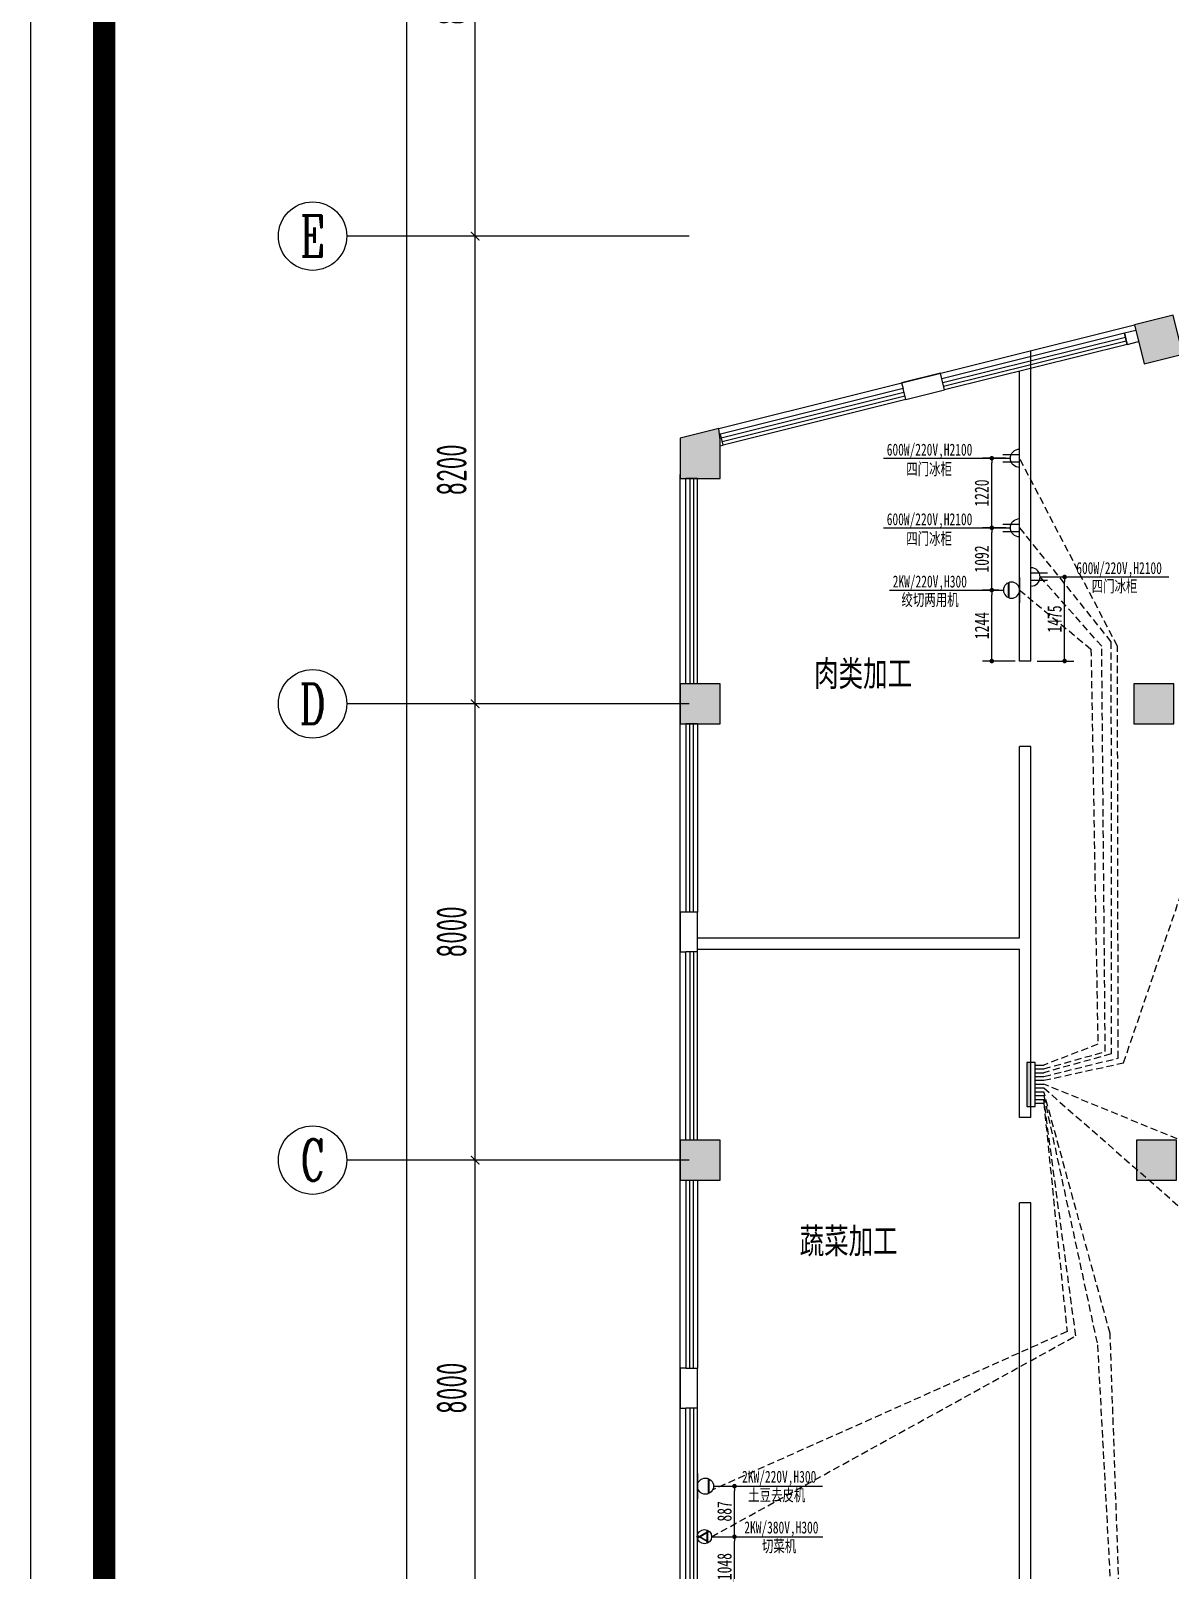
# Model space of a CAD drawing. Header units: inches. Extents: x -584 to 1446124, y -108140 to 99637.
# Drawn here: x 1092541 to 1112512, y 22309 to 49299 of the extents above; entities that cross this region are included whole.
import ezdxf
from ezdxf.enums import TextEntityAlignment as Align

# ---------------------------------------------------------------- set-up
doc = ezdxf.new("R2010")
doc.units = ezdxf.units.IN
doc.header["$MEASUREMENT"] = 0
doc.linetypes.add('HIDDEN', pattern=[0.375, 0.25, -0.125])
for name, color, linetype in [('AXIS', 3, 'Continuous'), ('AXIS_TEXT', 7, 'Continuous'), ('COLUMN', 6, 'Continuous'), ('PUB_HATCH', 8, 'Continuous'), ('WALL', 7, 'Continuous'), ('WINDOW', 3, 'Continuous'), ('供排水', 4, 'Continuous'), ('外框', 7, 'Continuous'), ('电位', 1, 'Continuous')]:
    doc.layers.add(name, color=color, linetype=linetype)
doc.styles.add('_TCH_AXIS', font='COMPLEX', dxfattribs={"bigfont": 'GBCBIG'})
doc.styles.add('_TCH_DIM_T3', font='TSSDENG', dxfattribs={"width": 0.64, "bigfont": 'TSSDCHN'})
doc.styles.add('COMPLEX', font='stylu.ttf')
doc.styles.get("Standard").update_dxf_attribs({"font": '', "width": 0.7, "height": 250})
doc.styles.add('STYLE4', font='', dxfattribs={"width": 0.7, "height": 180})
doc.styles.get('Standard').set_extended_font_data('NSimSun')
doc.styles.get('STYLE4').set_extended_font_data('NSimSun')
doc.dimstyles.new('_TCH_ARCH&&150', dxfattribs={"dimtxt": 525, "dimasz": 150, "dimexe": 375, "dimexo": 450, "dimgap": 150, "dimtad": 1, "dimdec": 0, "dimzin": 0, "dimdsep": 46, "dimtxsty": '_TCH_DIM_T3', "dimblk": 'ARCHTICK', "dimcen": 0.09, "dimclrt": 7, "dimazin": 2, "dimtfac": 1, "dimtdec": 0, "dimtix": 1, "dimtmove": 2, "dimatfit": 3, "dimfxl": 0, "dimtolj": 1, "dimtzin": 0, "dimarcsym": 0})
doc.dimstyles.new('电路', dxfattribs={"dimscale": 80, "dimtxt": 2.5, "dimasz": 1, "dimexe": 2, "dimexo": 1, "dimtad": 1, "dimdec": 0, "dimtxsty": 'Standard', "dimblk": 'DOT', "dimcen": 1, "dimclrd": 6, "dimclre": 6, "dimclrt": 6, "dimadec": 0, "dimazin": 0, "dimtfac": 1, "dimtdec": 0, "dimtmove": 0, "dimatfit": 3, "dimfxl": 0, "dimarcsym": 0})

# ---------------------------------------------------------------- blocks, each defined once
blk = doc.blocks.new('_ArchTick')
at = {"color": 0, "linetype": 'ByBlock', "const_width": 0.15}
blk.add_lwpolyline([(-0.5, -0.5), (0.5, 0.5)], dxfattribs=at)
blk = doc.blocks.new('*D87')
at = {"layer": 'AXIS', "color": 0, "lineweight": -2, "transparency": 16777216}
for p, q in [((1103630, 29499), (1099955, 29499)), ((1100330, 21499), (1100330, 29499)), ((1103630, 21499), (1099955, 21499))]:
    blk.add_line(p, q, dxfattribs=at)
at = {"layer": 'Defpoints', "color": 0, "transparency": 16777216}
for p in [(1100330, 29499), (1104080, 29499), (1104080, 21499)]:
    blk.add_point(p, dxfattribs=at)
at = {"layer": 'AXIS', "color": 0, "lineweight": -2, "transparency": 16777216, "xscale": 150, "yscale": 150, "zscale": 150}
for p, rotation in [((1100330, 29499), 90), ((1100330, 21499), 270)]:
    blk.add_blockref('_ArchTick', p, dxfattribs=dict(at, rotation=rotation))
at = {"layer": 'AXIS', "color": 7, "transparency": 16777216, "insert": (1099918, 25499), "char_height": 525, "attachment_point": 5, "rotation": 90, "style": '_TCH_DIM_T3'}
blk.add_mtext('\\A1;8000', dxfattribs=at)
blk = doc.blocks.new('*D88')
at = {"layer": 'AXIS', "color": 0, "lineweight": -2, "transparency": 16777216}
for p, q in [((1103630, 37499), (1099955, 37499)), ((1100330, 29499), (1100330, 37499)), ((1103630, 29499), (1099955, 29499))]:
    blk.add_line(p, q, dxfattribs=at)
at = {"layer": 'Defpoints', "color": 0, "transparency": 16777216}
for p in [(1100330, 37499), (1104080, 37499), (1104080, 29499)]:
    blk.add_point(p, dxfattribs=at)
at = {"layer": 'AXIS', "color": 0, "lineweight": -2, "transparency": 16777216, "xscale": 150, "yscale": 150, "zscale": 150}
for p, rotation in [((1100330, 37499), 90), ((1100330, 29499), 270)]:
    blk.add_blockref('_ArchTick', p, dxfattribs=dict(at, rotation=rotation))
at = {"layer": 'AXIS', "color": 7, "transparency": 16777216, "insert": (1099918, 33499), "char_height": 525, "attachment_point": 5, "rotation": 90, "style": '_TCH_DIM_T3'}
blk.add_mtext('\\A1;8000', dxfattribs=at)
blk = doc.blocks.new('*D89')
at = {"layer": 'AXIS', "color": 0, "lineweight": -2, "transparency": 16777216}
for p, q in [((1103630, 45699), (1099955, 45699)), ((1100330, 37499), (1100330, 45699)), ((1103630, 37499), (1099955, 37499))]:
    blk.add_line(p, q, dxfattribs=at)
at = {"layer": 'Defpoints', "color": 0, "transparency": 16777216}
for p in [(1100330, 45699), (1104080, 45699), (1104080, 37499)]:
    blk.add_point(p, dxfattribs=at)
at = {"layer": 'AXIS', "color": 0, "lineweight": -2, "transparency": 16777216, "xscale": 150, "yscale": 150, "zscale": 150}
for p, rotation in [((1100330, 45699), 90), ((1100330, 37499), 270)]:
    blk.add_blockref('_ArchTick', p, dxfattribs=dict(at, rotation=rotation))
at = {"layer": 'AXIS', "color": 7, "transparency": 16777216, "insert": (1099918, 41599), "char_height": 525, "attachment_point": 5, "rotation": 90, "style": '_TCH_DIM_T3'}
blk.add_mtext('\\A1;8200', dxfattribs=at)
blk = doc.blocks.new('*D90')
at = {"layer": 'AXIS', "color": 0, "lineweight": -2, "transparency": 16777216}
for p, q in [((1103630, 53999), (1099955, 53999)), ((1100330, 45699), (1100330, 53999)), ((1103630, 45699), (1099955, 45699))]:
    blk.add_line(p, q, dxfattribs=at)
at = {"layer": 'Defpoints', "color": 0, "transparency": 16777216}
for p in [(1100330, 53999), (1104080, 53999), (1104080, 45699)]:
    blk.add_point(p, dxfattribs=at)
at = {"layer": 'AXIS', "color": 0, "lineweight": -2, "transparency": 16777216, "xscale": 150, "yscale": 150, "zscale": 150}
for p, rotation in [((1100330, 53999), 90), ((1100330, 45699), 270)]:
    blk.add_blockref('_ArchTick', p, dxfattribs=dict(at, rotation=rotation))
at = {"layer": 'AXIS', "color": 7, "transparency": 16777216, "insert": (1099918, 49849), "char_height": 525, "attachment_point": 5, "rotation": 90, "style": '_TCH_DIM_T3'}
blk.add_mtext('\\A1;8300', dxfattribs=at)
blk = doc.blocks.new('*D96')
at = {"layer": 'AXIS', "color": 0, "lineweight": -2, "transparency": 16777216}
for p, q in [((1103630, 86999), (1098755, 86999)), ((1099130, 12999), (1099130, 86999)), ((1103630, 12999), (1098755, 12999))]:
    blk.add_line(p, q, dxfattribs=at)
at = {"layer": 'Defpoints', "color": 0, "transparency": 16777216}
for p in [(1099130, 86999), (1104080, 86999), (1104080, 12999)]:
    blk.add_point(p, dxfattribs=at)
at = {"layer": 'AXIS', "color": 0, "lineweight": -2, "transparency": 16777216, "xscale": 150, "yscale": 150, "zscale": 150}
for p, rotation in [((1099130, 86999), 90), ((1099130, 12999), 270)]:
    blk.add_blockref('_ArchTick', p, dxfattribs=dict(at, rotation=rotation))
at = {"layer": 'AXIS', "color": 7, "transparency": 16777216, "insert": (1098718, 49999), "char_height": 525, "attachment_point": 5, "rotation": 90, "style": '_TCH_DIM_T3'}
blk.add_mtext('\\A1;74000', dxfattribs=at)
blk = doc.blocks.new('$TCHSYS$WIN2D')
for p, q in [((-0.5, 0.5), (0.5, 0.5)), ((-0.5, 0.5), (-0.5, -0.5)), ((0.5, 0.5), (0.5, -0.5)), ((0.5, 0.1667), (-0.5, 0.1667)), ((0.5, -0.1667), (-0.5, -0.1667)), ((-0.5, -0.5), (0.5, -0.5))]:
    blk.add_line(p, q)
blk = doc.blocks.new('_FZH')
at = {"layer": 'WALL'}
blk.add_lwpolyline([(-0.5, -0.5), (0.5, -0.5), (0.5, 0.5), (-0.5, 0.5)], close=True, dxfattribs=at)
blk.add_solid([(-0.5, -0.5), (0.5, -0.5), (-0.5, 0.5), (0.5, 0.5)], dxfattribs=at)
blk = doc.blocks.new('_AXISO')
blk.add_circle((0, 0), 0.5)
at = {"layer": 'AXIS_TEXT', "style": 'COMPLEX', "width": 1.041667}
blk.add_attdef('A', text='', height=0.56, dxfattribs=at).set_placement((-0.25, -0.28), (0.25, -0.28), align=Align.FIT)
blk = doc.blocks.new('A$C383973DD')
at = {"layer": '电位'}
for p, q in [((0, 0), (0, 503)), ((292, 316), (0, 316)), ((292, 187), (0, 187))]:
    blk.add_line(p, q, dxfattribs=at)
blk.add_arc((0, 252), 161, 270, 90, dxfattribs=at)
blk = doc.blocks.new('A$C7F97516A')
at = {"layer": '电位', "color": 4, "xscale": -1}
blk.add_blockref('A$C383973DD', (292, 0), dxfattribs=at)
blk = doc.blocks.new('A$C624B2101')
at = {"rotation": 180}
blk.add_blockref('A$C7F97516A', (292, 503), dxfattribs=at)
blk = doc.blocks.new('A$C76033D9E')
at = {"layer": '电位', "rotation": 180}
blk.add_blockref('A$C624B2101', (292, 503), dxfattribs=at)
blk = doc.blocks.new('A$C748C3124')
at = {"layer": '电位', "rotation": 90}
blk.add_blockref('A$C76033D9E', (503, 0), dxfattribs=at)
blk = doc.blocks.new('A$C42B0259F')
at = {"layer": '电位', "ltscale": 5, "xscale": -1, "rotation": 180}
blk.add_blockref('A$C748C3124', (0, 292), dxfattribs=at)
blk = doc.blocks.new('A$C46FF7360')
at = {"layer": '供排水', "color": 1, "rotation": 270}
blk.add_blockref('A$C42B0259F', (0, 503), dxfattribs=at)
blk = doc.blocks.new('A$C2916719F')
at = {"layer": '电位', "linetype": 'ByBlock', "rotation": 180}
blk.add_blockref('A$C46FF7360', (292, 503), dxfattribs=at)
blk = doc.blocks.new('A$C03132E9D')
at = {"layer": '电位', "linetype": 'ByBlock', "rotation": 270}
blk.add_blockref('A$C2916719F', (0, 292), dxfattribs=at)
blk = doc.blocks.new('A$C6B0667CD')
at = {"layer": '电位', "rotation": 89.99999999999999}
blk.add_blockref('A$C03132E9D', (292, 0), dxfattribs=at)
blk = doc.blocks.new('A$C1DA46B52')
at = {"layer": '电位', "xscale": -1, "rotation": 180}
blk.add_blockref('A$C6B0667CD', (0, 503), dxfattribs=at)
blk = doc.blocks.new('A$C30686D04')
at = {"layer": 'WALL', "color": 5, "rotation": 90}
blk.add_blockref('A$C1DA46B52', (503, 0), dxfattribs=at)
blk = doc.blocks.new('A$C10C2449B')
at = {"layer": 'WALL', "color": 5, "rotation": 90}
blk.add_blockref('A$C30686D04', (292, 0), dxfattribs=at)
blk = doc.blocks.new('A$C50093F6F')
at = {"layer": '电位', "rotation": 270}
blk.add_blockref('A$C10C2449B', (0, 292), dxfattribs=at)
blk = doc.blocks.new('A$C5F826928')
at = {"layer": '电位', "rotation": 270}
blk.add_blockref('A$C50093F6F', (0, 503), dxfattribs=at)
blk = doc.blocks.new('A$C3BCC7316')
at = {"layer": '电位'}
for p, q in [((99, 215), (404, 215)), ((104, 226), (399, 226)), ((0, 0), (503, 0))]:
    blk.add_line(p, q, dxfattribs=at)
blk.add_circle((252, 161), 161, dxfattribs=at)
blk = doc.blocks.new('A$C14B745F9')
at = {"layer": '电位'}
for p, q in [((0, 503), (0, 0)), ((1, 233), (257, 381)), ((3, 222), (266, 374)), ((215, 404), (215, 99)), ((226, 399), (226, 104)), ((257, 122), (1, 270)), ((266, 129), (3, 281))]:
    blk.add_line(p, q, dxfattribs=at)
blk.add_circle((161, 252), 161, dxfattribs=at)
blk = doc.blocks.new('A$C45DF5A34')
at = {"layer": '电位', "color": 4, "rotation": 90}
blk.add_blockref('A$C14B745F9', (503, 0), dxfattribs=at)
blk = doc.blocks.new('A$C719F3E81')
at = {"layer": '电位', "color": 4, "rotation": 180}
blk.add_blockref('A$C45DF5A34', (503, 323), dxfattribs=at)
blk = doc.blocks.new('A$C2F906CB9')
at = {"layer": '电位', "color": 1, "ltscale": 400}
blk.add_blockref('A$C719F3E81', (0, 0), dxfattribs=at)
blk = doc.blocks.new('A$C6BFE34A6')
at = {"layer": '电位', "xscale": 0.777089783281734, "yscale": 0.777089783281734, "zscale": 0.777089783281734}
blk.add_blockref('A$C2F906CB9', (0, 0), dxfattribs=at)
blk = doc.blocks.new('A$C67150746')
at = {"layer": '供排水', "color": 1, "rotation": 270}
blk.add_blockref('A$C6BFE34A6', (0, 391), dxfattribs=at)
blk = doc.blocks.new('A$C51460DDB')
at = {"layer": '电位', "linetype": 'ByBlock', "xscale": -1}
blk.add_blockref('A$C67150746', (251, 0), dxfattribs=at)
blk = doc.blocks.new('A$C75EF68A1')
at = {"layer": 'WALL', "color": 5, "rotation": 180}
blk.add_blockref('A$C51460DDB', (251, 391), dxfattribs=at)
blk = doc.blocks.new('A$C776A0E82')
at = {"layer": '电位', "color": 6}
blk.add_blockref('A$C75EF68A1', (0, 0), dxfattribs=at)
blk = doc.blocks.new('A$C12B31555')
at = {"layer": '电位', "color": 6, "rotation": 270}
blk.add_blockref('A$C776A0E82', (0, 251), dxfattribs=at)
blk = doc.blocks.new('A$C380528E4')
at = {"layer": '电位', "color": 6, "rotation": 180}
blk.add_blockref('A$C12B31555', (391, 251), dxfattribs=at)
blk = doc.blocks.new('_DOT')
at = {"color": 0, "linetype": 'ByBlock'}
blk.add_line((-0.5, 0), (-1, 0), dxfattribs=at)
at = {"color": 0, "linetype": 'ByBlock', "const_width": 0.5}
blk.add_lwpolyline([(-0.25, 0, 1), (0.25, 0, 1)], format="xyb", close=True, dxfattribs=at)
blk = doc.blocks.new('*D378')
at = {"layer": 'Defpoints', "color": 0, "transparency": 16777216}
for p in [(1104475, 22896), (1104875, 22896), (1104224, 21849)]:
    blk.add_point(p, dxfattribs=at)
at = {"layer": '电位', "color": 6, "lineweight": -2, "transparency": 16777216}
for p, q in [((1104555, 22896), (1105035, 22896)), ((1104875, 21929), (1104875, 22816)), ((1104395, 21849), (1105035, 21849))]:
    blk.add_line(p, q, dxfattribs=at)
at = {"layer": '电位', "color": 6, "lineweight": -2, "transparency": 16777216, "xscale": 80, "yscale": 80, "zscale": 80}
for p, rotation in [((1104875, 22896), 90), ((1104875, 21849), 270)]:
    blk.add_blockref('_DOT', p, dxfattribs=dict(at, rotation=rotation))
at = {"layer": '电位', "color": 6, "transparency": 16777216, "insert": (1104700, 22372), "char_height": 250, "attachment_point": 5, "rotation": 90}
blk.add_mtext('1048', dxfattribs=at)
blk = doc.blocks.new('*D379')
at = {"layer": 'Defpoints', "color": 0, "transparency": 16777216}
for p in [(1104508, 23783), (1104875, 23783), (1104475, 22896)]:
    blk.add_point(p, dxfattribs=at)
at = {"layer": '电位', "color": 6, "lineweight": -2, "transparency": 16777216}
for p, q in [((1104588, 23783), (1105035, 23783)), ((1104875, 22976), (1104875, 23703)), ((1104555, 22896), (1105035, 22896))]:
    blk.add_line(p, q, dxfattribs=at)
at = {"layer": '电位', "color": 6, "lineweight": -2, "transparency": 16777216, "xscale": 80, "yscale": 80, "zscale": 80}
for p, rotation in [((1104875, 23783), 90), ((1104875, 22896), 270)]:
    blk.add_blockref('_DOT', p, dxfattribs=dict(at, rotation=rotation))
at = {"layer": '电位', "color": 6, "transparency": 16777216, "insert": (1104700, 23340), "char_height": 250, "attachment_point": 5, "rotation": 90}
blk.add_mtext('887', dxfattribs=at)
blk = doc.blocks.new('*D380')
at = {"layer": 'Defpoints', "color": 0, "transparency": 16777216}
for p in [(1109385, 39492), (1109588, 39492), (1109872, 38249)]:
    blk.add_point(p, dxfattribs=at)
at = {"layer": '电位', "color": 6, "lineweight": -2, "transparency": 16777216}
for p, q in [((1109508, 39492), (1109225, 39492)), ((1109385, 38329), (1109385, 39412)), ((1109792, 38249), (1109225, 38249))]:
    blk.add_line(p, q, dxfattribs=at)
at = {"layer": '电位', "color": 6, "lineweight": -2, "transparency": 16777216, "xscale": 80, "yscale": 80, "zscale": 80}
for p, rotation in [((1109385, 39492), 90), ((1109385, 38249), 270)]:
    blk.add_blockref('_DOT', p, dxfattribs=dict(at, rotation=rotation))
at = {"layer": '电位', "color": 6, "transparency": 16777216, "insert": (1109210, 38870), "char_height": 250, "attachment_point": 5, "rotation": 90}
blk.add_mtext('1244', dxfattribs=at)
blk = doc.blocks.new('*D381')
at = {"layer": 'Defpoints', "color": 0, "transparency": 16777216}
for p in [(1109385, 40584), (1109711, 40584), (1109588, 39492)]:
    blk.add_point(p, dxfattribs=at)
at = {"layer": '电位', "color": 6, "lineweight": -2, "transparency": 16777216}
for p, q in [((1109631, 40584), (1109225, 40584)), ((1109385, 39572), (1109385, 40504)), ((1109508, 39492), (1109225, 39492))]:
    blk.add_line(p, q, dxfattribs=at)
at = {"layer": '电位', "color": 6, "lineweight": -2, "transparency": 16777216, "xscale": 80, "yscale": 80, "zscale": 80}
for p, rotation in [((1109385, 40584), 90), ((1109385, 39492), 270)]:
    blk.add_blockref('_DOT', p, dxfattribs=dict(at, rotation=rotation))
at = {"layer": '电位', "color": 6, "transparency": 16777216, "insert": (1109210, 40038), "char_height": 250, "attachment_point": 5, "rotation": 90}
blk.add_mtext('1092', dxfattribs=at)
blk = doc.blocks.new('*D382')
at = {"layer": 'Defpoints', "color": 0, "transparency": 16777216}
for p in [(1109385, 41804), (1109711, 41804), (1109711, 40584)]:
    blk.add_point(p, dxfattribs=at)
at = {"layer": '电位', "color": 6, "lineweight": -2, "transparency": 16777216}
for p, q in [((1109631, 41804), (1109225, 41804)), ((1109385, 40664), (1109385, 41724)), ((1109631, 40584), (1109225, 40584))]:
    blk.add_line(p, q, dxfattribs=at)
at = {"layer": '电位', "color": 6, "lineweight": -2, "transparency": 16777216, "xscale": 80, "yscale": 80, "zscale": 80}
for p, rotation in [((1109385, 41804), 90), ((1109385, 40584), 270)]:
    blk.add_blockref('_DOT', p, dxfattribs=dict(at, rotation=rotation))
at = {"layer": '电位', "color": 6, "transparency": 16777216, "insert": (1109210, 41194), "char_height": 250, "attachment_point": 5, "rotation": 90}
blk.add_mtext('1220', dxfattribs=at)
blk = doc.blocks.new('*D383')
at = {"layer": 'Defpoints', "color": 0, "transparency": 16777216}
for p in [(1110233, 39723), (1110661, 39723), (1110072, 38249)]:
    blk.add_point(p, dxfattribs=at)
at = {"layer": '电位', "color": 6, "lineweight": -2, "transparency": 16777216}
for p, q in [((1110313, 39723), (1110821, 39723)), ((1110661, 38329), (1110661, 39643)), ((1110181, 38249), (1110821, 38249))]:
    blk.add_line(p, q, dxfattribs=at)
at = {"layer": '电位', "color": 6, "lineweight": -2, "transparency": 16777216, "xscale": 80, "yscale": 80, "zscale": 80}
for p, rotation in [((1110661, 39723), 90), ((1110661, 38249), 270)]:
    blk.add_blockref('_DOT', p, dxfattribs=dict(at, rotation=rotation))
at = {"layer": '电位', "color": 6, "transparency": 16777216, "insert": (1110486, 38986), "char_height": 250, "attachment_point": 5, "rotation": 90}
blk.add_mtext('1475', dxfattribs=at)

msp = doc.modelspace()

# ---------------------------------------------------------------- hatches: boundary and pattern name
at = {"layer": 'PUB_HATCH'}
msp.add_hatch(color=256, dxfattribs=at).paths.add_polyline_path([(1103923.9, 41448.6), (1104623.9, 41448.6), (1104623.9, 42124.4), (1104601.1, 42324.8), (1103923.9, 42156)])
at = {"layer": '电位'}
msp.add_hatch(color=1, dxfattribs=at).paths.add_polyline_path([(1110071.9, 31210.3), (1109997.6, 31210.3), (1109997.6, 30437.6), (1110071.9, 30437.6)])

# ---------------------------------------------------------------- linework, layer by layer
for p, q in [((1104601.1, 42324.8), (1111884.2, 44140.7)), ((1103923.9, 13698.6), (1103923.9, 41517.4))]:
    msp.add_line(p, q)
at = {"layer": 'AXIS'}
for p, q in [((1104080.1, 45698.6), (1098080.1, 45698.6)), ((1104080.1, 37498.6), (1098080.1, 37498.6)), ((1104080.1, 29498.6), (1098080.1, 29498.6))]:
    msp.add_line(p, q, dxfattribs=at)
at = {"layer": 'COLUMN'}
for p, q in [((1108484.2, 43293), (1107805, 43123.6)), ((1108508.4, 43196), (1108484.2, 43293)), ((1107805, 43123.6), (1107829.2, 43026.6)), ((1107877.6, 42832.6), (1108556.8, 43001.9)), ((1104601.1, 42324.8), (1103923.9, 42156)), ((1103923.9, 42156), (1103923.9, 41448.6)), ((1104623.9, 42124.4), (1104601.1, 42324.8)), ((1104623.9, 41448.6), (1104623.9, 42124.4)), ((1103923.9, 41448.6), (1104623.9, 41448.6)), ((1104023.9, 33848.6), (1103923.9, 33848.6)), ((1103923.9, 33848.6), (1103923.9, 33148.6)), ((1104223.9, 33148.6), (1104223.9, 33848.6)), ((1103923.9, 33148.6), (1104023.9, 33148.6)), ((1104023.9, 25848.6), (1103923.9, 25848.6)), ((1103923.9, 25848.6), (1103923.9, 25148.6)), ((1104223.9, 25148.6), (1104223.9, 25848.6)), ((1103923.9, 25148.6), (1104023.9, 25148.6))]:
    msp.add_line(p, q, dxfattribs=at)
at = {"layer": 'WALL'}
for p, q in [((1111908.4, 44043.7), (1111710.4, 43994.3)), ((1111710.4, 43994.3), (1111758.8, 43800.2)), ((1111758.8, 43800.2), (1111956.8, 43849.6)), ((1110071.9, 38248.6), (1110071.9, 43688.8)), ((1109871.9, 38248.6), (1109871.9, 43329.8)), ((1104627.2, 42228.3), (1104612.5, 42224.6)), ((1104675.6, 42034.2), (1104627.2, 42228.3)), ((1104623.9, 42021.3), (1104675.6, 42034.2)), ((1110071.9, 38248.6), (1109871.9, 38248.6)), ((1109871.9, 33398.6), (1109871.9, 36748.6)), ((1110071.9, 36748.6), (1109871.9, 36748.6)), ((1110071.9, 30248.6), (1110071.9, 36748.6)), ((1104223.9, 33398.6), (1109871.9, 33398.6)), ((1104223.9, 33198.6), (1109871.9, 33198.6)), ((1109871.9, 30248.6), (1109871.9, 33198.6)), ((1110071.9, 30248.6), (1109871.9, 30248.6)), ((1109871.9, 21848.6), (1109871.9, 28748.6)), ((1110071.9, 28748.6), (1109871.9, 28748.6)), ((1110071.9, 21648.6), (1110071.9, 28748.6))]:
    msp.add_line(p, q, dxfattribs=at)
at = {"layer": '外框', "lineweight": -2}
msp.add_line((1092541.1, 5779.8), (1092541.1, 99636.8), dxfattribs=at)
at = {"layer": '外框', "lineweight": -2, "const_width": 391.5}
msp.add_lwpolyline([(1097744.8, 7015.2), (1221075.8, 7015.2, 0.4142136), (1224991.1, 10930.4), (1224991.1, 94453.3, 0.4142136), (1221075.8, 98368.5), (1097744.8, 98368.5, 0.4142136), (1093829.6, 94453.3), (1093829.6, 10930.4, 0.4142136)], format="xyb", close=True, dxfattribs=at)
at = {"layer": '电位', "color": 4}
for p, q in [((1107487, 41804.3), (1109710.6, 41804.3)), ((1107487, 40584.3), (1109710.6, 40584.3)), ((1110233.3, 39723.4), (1112490.2, 39723.4)), ((1107592.4, 39492.3), (1109587.9, 39492.3)), ((1104507.8, 23783.3), (1106417.5, 23783.3)), ((1104474.6, 22896.1), (1106424.9, 22896.1))]:
    msp.add_line(p, q, dxfattribs=at)
at = {"layer": '电位', "linetype": 'HIDDEN', "ltscale": 500}
for p, q in [((1111587.8, 38508.7), (1109871.9, 41804.3)), ((1109871.9, 40584.3), (1111473.6, 38585.4)), ((1111311.8, 38506.6), (1110233.3, 39723.4)), ((1109871.9, 39492.3), (1111123.2, 38457.7)), ((1111123.2, 38457.7), (1111243.8, 31528.6)), ((1111373.2, 31401), (1111311.8, 38506.6)), ((1111473.6, 38585.4), (1111477.3, 31359.5)), ((1111600.7, 31287.9), (1111587.8, 38508.7)), ((1111694.8, 31204), (1114023.9, 38038.4)), ((1111243.8, 31528.6), (1110296.3, 31165.4)), ((1110296.3, 31098.5), (1111373.2, 31401)), ((1111477.3, 31359.5), (1110296.3, 31031.6)), ((1110296.3, 30964.8), (1111600.7, 31287.9)), ((1110296.3, 30897.9), (1111694.8, 31204)), ((1114023.9, 29298.9), (1110296.3, 30831)), ((1110296.3, 30764.1), (1114023.9, 27498.9)), ((1111459.1, 26460), (1110296.3, 30697.2)), ((1110296.3, 30630.3), (1111236.9, 26260.7)), ((1110857.8, 26417.5), (1110296.3, 30563.5)), ((1110296.3, 30496.6), (1110703.5, 26491.9)), ((1110703.5, 26491.9), (1104492.6, 23719.2)), ((1111762.5, 17738.6), (1111459.1, 26460)), ((1104474.6, 22896.1), (1110857.8, 26417.5)), ((1111236.9, 26260.7), (1111762.5, 16518.6))]:
    msp.add_line(p, q, dxfattribs=at)
at = {"layer": '电位'}
for p, q in [((1110071.9, 30437.6), (1110071.9, 31210.3)), ((1110146.3, 31165.4), (1110296.3, 31165.4)), ((1110146.3, 31098.5), (1110296.3, 31098.5)), ((1110146.3, 31031.6), (1110296.3, 31031.6)), ((1110146.3, 30964.8), (1110296.3, 30964.8)), ((1110146.3, 30897.9), (1110296.3, 30897.9)), ((1110146.3, 30831), (1110296.3, 30831)), ((1110146.3, 30764.1), (1110296.3, 30764.1)), ((1110146.3, 30697.2), (1110296.3, 30697.2)), ((1110146.3, 30630.3), (1110296.3, 30630.3)), ((1110146.3, 30563.5), (1110296.3, 30563.5)), ((1110146.3, 30496.6), (1110296.3, 30496.6))]:
    msp.add_line(p, q, dxfattribs=at)
msp.add_lwpolyline([(1109997.6, 30437.6), (1110146.3, 30437.6), (1110146.3, 31210.3), (1109997.6, 31210.3)], close=True, dxfattribs=at)

# ---------------------------------------------------------------- block references
at = {"layer": 'AXIS'}
ref = msp.add_blockref('_AXISO', (1097480.1, 45698.6), dxfattribs=dict(at, xscale=1200, yscale=1200, zscale=1200))
ref.add_attrib('A', 'E', dxfattribs={"layer": 'AXIS_TEXT', "height": 717.3, "style": '_TCH_AXIS', "width": 0.8}).set_placement((1097261.5, 45339.9), (1097698.7, 45339.9), align=Align.FIT)
ref = msp.add_blockref('_AXISO', (1097480.1, 37498.6), dxfattribs=dict(at, xscale=1200, yscale=1200, zscale=1200))
ref.add_attrib('A', 'D', dxfattribs={"layer": 'AXIS_TEXT', "height": 705.1, "style": '_TCH_AXIS', "width": 0.8}).set_placement((1097251.8, 37146), (1097708.4, 37146), align=Align.FIT)
ref = msp.add_blockref('_AXISO', (1097480.1, 29498.6), dxfattribs=dict(at, xscale=1200, yscale=1200, zscale=1200))
ref.add_attrib('A', 'C', dxfattribs={"layer": 'AXIS_TEXT', "height": 729.3, "style": '_TCH_AXIS', "width": 0.8}).set_placement((1097271.7, 29133.9), (1097688.5, 29133.9), align=Align.FIT)
at = {"layer": 'COLUMN', "xscale": 699.9999999996636, "yscale": 700, "zscale": 700.0000000000025, "rotation": 14.00000000002986}
msp.add_blockref('_FZH', (1112308.5, 43885.8), dxfattribs=at)
at = {"layer": 'COLUMN', "xscale": 700, "yscale": 700, "zscale": 700}
for p in [(1104273.9, 37498.6), (1112223.9, 37498.6), (1104273.9, 29498.6), (1112273.9, 29498.6)]:
    msp.add_blockref('_FZH', p, dxfattribs=at)
at = {"layer": 'WINDOW'}
for p, xscale, yscale, zscale, rotation in [((1110133.6, 43498.1), 3299.99999999996, 200, 3300, 193.9999999999991), ((1106252.4, 42530.4), 3299.999999999989, 200, 3300, 194.0000000000011), ((1104123.9, 39648.6), 3600, -200, 3600, 90), ((1104123.9, 35498.6), -3300, -200, -3300, 90), ((1104123.9, 31498.6), 3300, -200, 3300, 90), ((1104123.9, 27498.6), -3300, 200, -3300, 90), ((1104123.9, 23498.6), 3300, -200, 3300, 90)]:
    msp.add_blockref('$TCHSYS$WIN2D', p, dxfattribs=dict(at, xscale=xscale, yscale=yscale, zscale=zscale, rotation=rotation))
at = {"layer": '电位'}
for p in [(1109580.2, 41552.7), (1109580.2, 40332.7)]:
    msp.add_blockref('A$C5F826928', p, dxfattribs=at)
at = {"layer": '电位', "xscale": -1}
msp.add_blockref('A$C5F826928', (1110363.7, 39471.9), dxfattribs=at)
at = {"layer": '电位', "yscale": 0.8800000000046566, "zscale": 0.88}
for p, xscale, rotation in [((1109871.9, 39713.6), -0.8800000001210719, 90), ((1104223.9, 24004.6), 0.8800000001210719, 270)]:
    msp.add_blockref('A$C3BCC7316', p, dxfattribs=dict(at, xscale=xscale, rotation=rotation))
at = {"layer": '电位', "color": 6, "xscale": -1, "rotation": 90}
msp.add_blockref('A$C380528E4', (1104474.6, 23091.6), dxfattribs=at)

# ---------------------------------------------------------------- texts
at = {"layer": 'WALL', "char_height": 450, "width": 2345.913, "attachment_point": 1}
for s, insert in [('{\\C0;肉类加工}', (1106269.5, 38257.3)), ('{\\C0;蔬菜加工}', (1106016.3, 28308.3))]:
    msp.add_mtext(s, dxfattribs=dict(at, insert=insert))
at = {"layer": '电位', "color": 4, "style": 'STYLE4', "width": 0.7}
for s, rotation, p in [('600W/220V,H2100', 359.98979, (1107544, 41850.7)), ('四门冰柜', 359.98979, (1107885.3, 41510.2)), ('600W/220V,H2100', 359.98979, (1107544, 40630.7)), ('四门冰柜', 359.98979, (1107885.3, 40290.2)), ('600W/220V,H2100', 359.98979, (1110866.1, 39774.4)), ('2KW/220V,H300', 0.01021, (1107648.5, 39538.5)), ('四门冰柜', 359.98979, (1111135.7, 39456.1)), ('绞切两用机', 0.01021, (1107801.2, 39218)), ('2KW/220V,H300', 359.98979, (1105008.6, 23843.2)), ('土豆去皮机', 359.98979, (1105114.2, 23520.8)), ('2KW/380V,H300', 359.98979, (1105047, 22953.6)), ('切菜机', 359.98979, (1105355.9, 22626.9))]:
    msp.add_text(s, height=210, rotation=rotation, dxfattribs=at).set_placement(p)

# ---------------------------------------------------------------- dimensions: what is measured, and where the dimension line sits
at = {"layer": 'AXIS'}
for p1, p2, distance, picture, middle in [((1104080.1, 12998.6), (1104080.1, 86998.6), 4950, '*D96', (1098717.6, 49998.6)), ((1104080.1, 45698.6), (1104080.1, 53998.6), 3750, '*D90', (1099917.6, 49848.6)), ((1104080.1, 37498.6), (1104080.1, 45698.6), 3750, '*D89', (1099917.6, 41598.6)), ((1104080.1, 29498.6), (1104080.1, 37498.6), 3750, '*D88', (1099917.6, 33498.6)), ((1104080.1, 21498.6), (1104080.1, 29498.6), 3750, '*D87', (1099917.6, 25498.6))]:
    dim = msp.add_aligned_dim(p1=p1, p2=p2, distance=distance, dimstyle='_TCH_ARCH&&150', dxfattribs=at)
    dim.commit()
    dim.dimension.update_dxf_attribs({"geometry": picture, "text_midpoint": middle})
at = {"layer": '电位', "color": 1}
for base, p1, p2, override, picture, middle in [((1109384.8, 41804.3), (1109710.6, 40584.3), (1109710.6, 41804.3), {"dimtmove": 1, "dimfxl": 6, "dimfxlon": 1}, '*D382', (1109209.8, 41194.3)), ((1109384.8, 40584.3), (1109587.9, 39492.3), (1109710.6, 40584.3), {"dimtmove": 1, "dimfxl": 6, "dimfxlon": 1}, '*D381', (1109209.8, 40038.3)), ((1110661.3, 39723.4), (1110071.9, 38248.6), (1110233.3, 39723.4), {"dimfxl": 6, "dimfxlon": 1}, '*D383', (1110486.3, 38986)), ((1109384.8, 39492.3), (1109871.9, 38248.6), (1109587.9, 39492.3), {"dimfxl": 6, "dimfxlon": 1}, '*D380', (1109209.8, 38870.4)), ((1104875.4, 23783.3), (1104474.6, 22896.1), (1104507.8, 23783.3), {"dimtmove": 1, "dimfxl": 6, "dimfxlon": 1}, '*D379', (1104700.4, 23339.7)), ((1104875.391, 22896.101), (1104223.8502, 21848.5741), (1104474.6374, 22896.101), {"dimfxl": 6, "dimfxlon": 1}, '*D378', (1104700.391, 22372.3376))]:
    dim = msp.add_linear_dim(base=base, p1=p1, p2=p2, angle=90, dimstyle='电路', override=override, dxfattribs=at)
    dim.commit()
    dim.dimension.update_dxf_attribs({"geometry": picture, "text_midpoint": middle})

doc.saveas('drawing.dxf')
